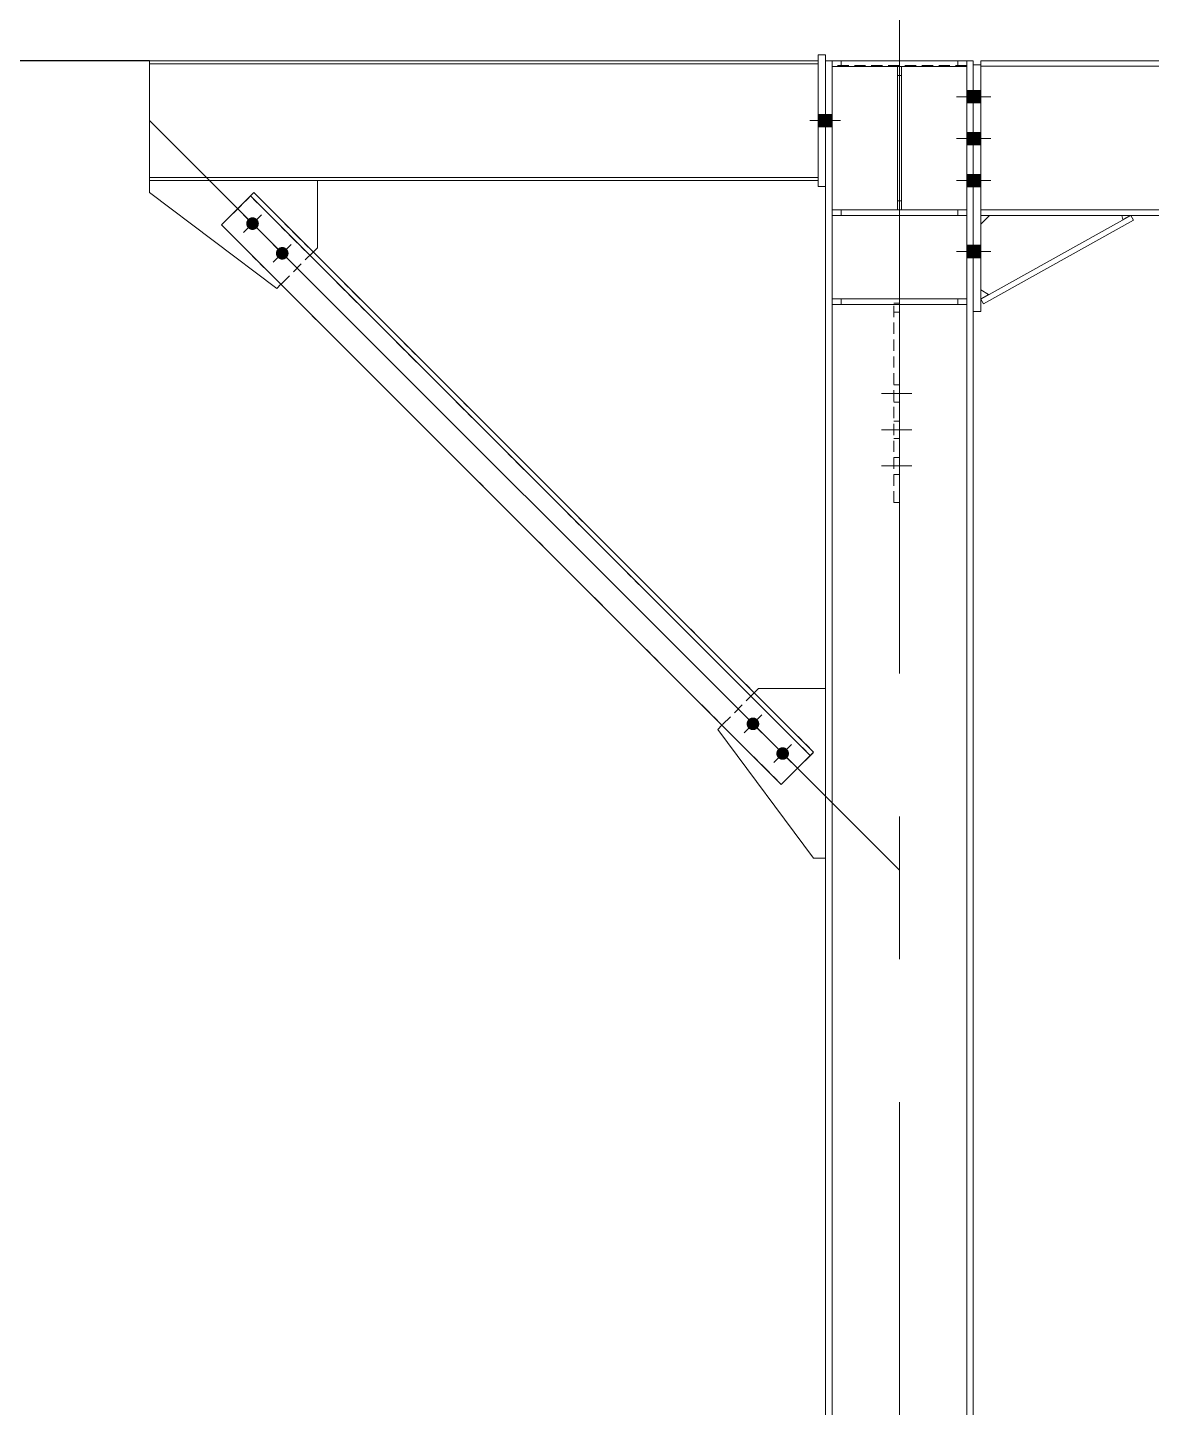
# Model space of a CAD drawing. Header units: metres. Extents: x 0 to 63075, y 0 to 44550.
# Drawn here: x 33172 to 35045, y 31427 to 33727 of the extents above; entities that cross this region are included whole.
import ezdxf

# ---------------------------------------------------------------- set-up
doc = ezdxf.new("R2010")
doc.units = ezdxf.units.M
doc.header["$LTSCALE"] = 75
doc.linetypes.add('CENTER2', pattern=[28.575, 19.05, -3.175, 3.175, -3.175])
doc.linetypes.add('DASHED2', pattern=[0.375, 0.25, -0.125])
for name, color, linetype in [('SC1', 7, 'CENTER2'), ('SDM', 7, 'Continuous'), ('SL1', 8, 'Continuous')]:
    doc.layers.add(name, color=color, linetype=linetype)

# ---------------------------------------------------------------- blocks, each defined once
blk = doc.blocks.new('A$C24fbfe94')
at = {"layer": 'SL1'}
for points in [[(1373, 4219.5), (1362.3, 4219.5), (1362.3, 4240.5), (1373, 4240.5)], [(1385.5, 4219.5), (1373, 4219.5), (1373, 4240.5), (1385.5, 4240.5)], [(1114.5, 4179.5), (1114.5, 4200.5), (1127, 4200.5), (1127, 4179.5)], [(1127, 4179.5), (1127, 4200.5), (1137.7, 4200.5), (1137.7, 4179.5)], [(1373, 4149.5), (1362.3, 4149.5), (1362.3, 4170.5), (1373, 4170.5)], [(1385.5, 4149.5), (1373, 4149.5), (1373, 4170.5), (1385.5, 4170.5)], [(1373, 4079.5), (1362.3, 4079.5), (1362.3, 4100.5), (1373, 4100.5)], [(1385.5, 4079.5), (1373, 4079.5), (1373, 4100.5), (1385.5, 4100.5)], [(163.6, 4011.6), (163, 4012.5), (162.5, 4013.4), (162.1, 4014.3), (161.7, 4015.3), (161.5, 4016.3), (161.3, 4017.3), (161.3, 4018.3), (161.3, 4019.3), (161.5, 4020.4), (161.7, 4021.4), (162.1, 4022.3), (162.5, 4023.3), (163, 4024.1), (163.6, 4025), (164.3, 4025.7), (165.1, 4026.4), (165.9, 4027), (166.8, 4027.6), (167.7, 4028), (168.7, 4028.4), (169.7, 4028.6), (170.7, 4028.8), (171.8, 4028.8), (172.8, 4028.8), (173.8, 4028.6), (174.8, 4028.4), (175.8, 4028), (176.7, 4027.6), (177.6, 4027), (178.4, 4026.4), (179.2, 4025.7), (179.9, 4025), (180.5, 4024.1), (181, 4023.3), (181.5, 4022.3), (181.8, 4021.4), (182.1, 4020.4), (182.2, 4019.3), (182.3, 4018.3), (182.2, 4017.3), (182.1, 4016.3), (181.8, 4015.3), (181.5, 4014.3), (181, 4013.4), (180.5, 4012.5), (179.9, 4011.6), (179.2, 4010.9), (178.4, 4010.2), (177.6, 4009.6), (176.7, 4009.1), (175.8, 4008.6), (174.8, 4008.3), (173.8, 4008), (172.8, 4007.9), (171.8, 4007.8), (170.7, 4007.9), (169.7, 4008), (168.7, 4008.3), (167.7, 4008.6), (166.8, 4009.1), (165.9, 4009.6), (165.1, 4010.2), (164.3, 4010.9)], [(1373, 3982.5), (1373, 3961.5), (1362.3, 3961.5), (1362.3, 3982.5)], [(1385.5, 3982.5), (1385.5, 3961.5), (1373, 3961.5), (1373, 3982.5)], [(213.1, 3962.2), (212.5, 3963), (212, 3963.9), (211.6, 3964.8), (211.2, 3965.8), (211, 3966.8), (210.8, 3967.8), (210.8, 3968.8), (210.8, 3969.8), (211, 3970.9), (211.2, 3971.9), (211.6, 3972.8), (212, 3973.8), (212.5, 3974.6), (213.1, 3975.5), (213.8, 3976.2), (214.6, 3976.9), (215.4, 3977.5), (216.3, 3978.1), (217.2, 3978.5), (218.2, 3978.9), (219.2, 3979.1), (220.2, 3979.3), (221.3, 3979.3), (222.3, 3979.3), (223.3, 3979.1), (224.3, 3978.9), (225.3, 3978.5), (226.2, 3978.1), (227.1, 3977.5), (227.9, 3976.9), (228.7, 3976.2), (229.4, 3975.5), (230, 3974.6), (230.5, 3973.8), (231, 3972.8), (231.3, 3971.9), (231.6, 3970.9), (231.7, 3969.8), (231.8, 3968.8), (231.7, 3967.8), (231.6, 3966.8), (231.3, 3965.8), (231, 3964.8), (230.5, 3963.9), (230, 3963), (229.4, 3962.2), (228.7, 3961.4), (227.9, 3960.7), (227.1, 3960.1), (226.2, 3959.6), (225.3, 3959.1), (224.3, 3958.8), (223.3, 3958.5), (222.3, 3958.4), (221.3, 3958.3), (220.2, 3958.4), (219.2, 3958.5), (218.2, 3958.8), (217.2, 3959.1), (216.3, 3959.6), (215.4, 3960.1), (214.6, 3960.7), (213.8, 3961.4)], [(1013.9, 3190.9), (1014.5, 3190.1), (1015.1, 3189.2), (1015.5, 3188.3), (1015.9, 3187.3), (1016.1, 3186.3), (1016.3, 3185.3), (1016.3, 3184.3), (1016.3, 3183.2), (1016.1, 3182.2), (1015.9, 3181.2), (1015.5, 3180.2), (1015.1, 3179.3), (1014.5, 3178.4), (1013.9, 3177.6), (1013.2, 3176.8), (1012.5, 3176.1), (1011.7, 3175.5), (1010.8, 3175), (1009.8, 3174.6), (1008.9, 3174.2), (1007.9, 3174), (1006.8, 3173.8), (1005.8, 3173.8), (1004.8, 3173.8), (1003.8, 3174), (1002.8, 3174.2), (1001.8, 3174.6), (1000.9, 3175), (1000, 3175.5), (999.2, 3176.1), (998.4, 3176.8), (997.7, 3177.6), (997.1, 3178.4), (996.6, 3179.3), (996.1, 3180.2), (995.8, 3181.2), (995.5, 3182.2), (995.4, 3183.2), (995.3, 3184.3), (995.4, 3185.3), (995.5, 3186.3), (995.8, 3187.3), (996.1, 3188.3), (996.6, 3189.2), (997.1, 3190.1), (997.7, 3190.9), (998.4, 3191.7), (999.2, 3192.4), (1000, 3193), (1000.9, 3193.5), (1001.8, 3194), (1002.8, 3194.3), (1003.8, 3194.6), (1004.8, 3194.7), (1005.8, 3194.8), (1006.8, 3194.7), (1007.9, 3194.6), (1008.9, 3194.3), (1009.8, 3194), (1010.8, 3193.5), (1011.7, 3193), (1012.5, 3192.4), (1013.2, 3191.7)], [(1063.4, 3141.4), (1064, 3140.6), (1064.6, 3139.7), (1065, 3138.8), (1065.4, 3137.8), (1065.6, 3136.8), (1065.8, 3135.8), (1065.8, 3134.8), (1065.8, 3133.7), (1065.6, 3132.7), (1065.4, 3131.7), (1065, 3130.7), (1064.6, 3129.8), (1064, 3128.9), (1063.4, 3128.1), (1062.7, 3127.3), (1062, 3126.6), (1061.1, 3126), (1060.3, 3125.5), (1059.3, 3125.1), (1058.4, 3124.7), (1057.4, 3124.5), (1056.3, 3124.3), (1055.3, 3124.3), (1054.3, 3124.3), (1053.3, 3124.5), (1052.3, 3124.7), (1051.3, 3125.1), (1050.4, 3125.5), (1049.5, 3126), (1048.7, 3126.6), (1047.9, 3127.3), (1047.2, 3128.1), (1046.6, 3128.9), (1046.1, 3129.8), (1045.6, 3130.7), (1045.3, 3131.7), (1045, 3132.7), (1044.9, 3133.7), (1044.8, 3134.8), (1044.9, 3135.8), (1045, 3136.8), (1045.3, 3137.8), (1045.6, 3138.8), (1046.1, 3139.7), (1046.6, 3140.6), (1047.2, 3141.4), (1047.9, 3142.2), (1048.7, 3142.9), (1049.5, 3143.5), (1050.4, 3144), (1051.3, 3144.5), (1052.3, 3144.8), (1053.3, 3145.1), (1054.3, 3145.2), (1055.3, 3145.3), (1056.3, 3145.2), (1057.4, 3145.1), (1058.4, 3144.8), (1059.3, 3144.5), (1060.3, 3144), (1061.1, 3143.5), (1062, 3142.9), (1062.7, 3142.2)]]:
    blk.add_hatch(color=256, dxfattribs=at).paths.add_polyline_path(points, flags=17)
at = {"layer": 'SL1', "lineweight": 0}
for p, q in [((0, 4290), (0, 4090)), ((1114.5, 4290), (0, 4290)), ((1114.5, 4284.8), (0, 4284.8)), ((1127, 4300), (1114.5, 4300)), ((1114.5, 4300), (1114.5, 4080)), ((1127, 4290), (1127, 4300)), ((1137.7, 4290), (1127, 4290)), ((1127, 569), (1127, 4290)), ((1137.7, 569), (1137.7, 4290)), ((1362.3, 4290), (1137.7, 4290)), ((1137.7, 4290), (1137.7, 4280.5)), ((1362.3, 4280.5), (1137.7, 4280.5)), ((1253.2, 4280.5), (1246.9, 4280.5)), ((1246.9, 4280.5), (1246.9, 4041.5)), ((1253.2, 4041.5), (1253.2, 4280.5)), ((1373, 4290), (1362.3, 4290)), ((1362.3, 4290), (1362.3, 569)), ((1362.3, 4290), (1362.3, 4280.5)), ((1373, 4290), (1373, 569)), ((1385.5, 4283), (1373, 4283)), ((1385.5, 4290), (1385.5, 4283)), ((2134, 4290), (1385.5, 4290)), ((1385.5, 4283), (1385.5, 3872)), ((1385.5, 4280.9), (2197.6, 4280.9)), ((1362.3, 4240.5), (1373, 4240.5)), ((1362.3, 4240.5), (1373, 4240.5)), ((1373, 4240.5), (1385.5, 4240.5)), ((1373, 4240.5), (1385.5, 4240.5)), ((1345.3, 4230), (1402.5, 4230)), ((1345.3, 4230), (1402.5, 4230)), ((1362.3, 4219.5), (1373, 4219.5)), ((1362.3, 4219.5), (1373, 4219.5)), ((1373, 4219.5), (1385.5, 4219.5)), ((1373, 4219.5), (1385.5, 4219.5)), ((0, 4190.1), (1250, 2940.1)), ((1151.5, 4190), (1100.7, 4190)), ((1151.5, 4190), (1100.7, 4190)), ((1127, 4200.5), (1114.5, 4200.5)), ((1127, 4200.5), (1114.5, 4200.5)), ((1137.7, 4200.5), (1127, 4200.5)), ((1137.7, 4200.5), (1127, 4200.5)), ((1127, 4179.5), (1114.5, 4179.5)), ((1127, 4179.5), (1114.5, 4179.5)), ((1137.7, 4179.5), (1127, 4179.5)), ((1137.7, 4179.5), (1127, 4179.5)), ((1362.3, 4170.5), (1373, 4170.5)), ((1362.3, 4170.5), (1373, 4170.5)), ((1373, 4170.5), (1385.5, 4170.5)), ((1373, 4170.5), (1385.5, 4170.5)), ((1345.3, 4160), (1402.5, 4160)), ((1345.3, 4160), (1402.5, 4160)), ((1362.3, 4149.5), (1373, 4149.5)), ((1362.3, 4149.5), (1373, 4149.5)), ((1373, 4149.5), (1385.5, 4149.5)), ((1373, 4149.5), (1385.5, 4149.5)), ((1362.3, 4100.5), (1373, 4100.5)), ((1362.3, 4100.5), (1373, 4100.5)), ((1373, 4100.5), (1385.5, 4100.5)), ((1373, 4100.5), (1385.5, 4100.5)), ((1114.5, 4095.2), (0, 4095.2)), ((1114.5, 4090), (0, 4090)), ((0, 4090), (0, 4070)), ((280, 4090), (280, 3978.1)), ((1127, 4080), (1114.5, 4080)), ((1345.3, 4090), (1402.5, 4090)), ((1345.3, 4090), (1402.5, 4090)), ((1362.3, 4079.5), (1373, 4079.5)), ((1362.3, 4079.5), (1373, 4079.5)), ((1373, 4079.5), (1385.5, 4079.5)), ((1373, 4079.5), (1385.5, 4079.5)), ((0, 4070), (212, 3910.1)), ((120.1, 4016.1), (173.9, 4070)), ((168.3, 4064.4), (1101.4, 3131.3)), ((1107, 3136.9), (173.9, 4070)), ((186.6, 4003.5), (156.9, 4033.2)), ((186.6, 4033.2), (156.9, 4003.5)), ((1362.3, 4041.5), (1137.7, 4041.5)), ((1137.7, 4041.5), (1137.7, 4032)), ((1362.3, 4032), (1137.7, 4032)), ((1253.2, 4041.5), (1246.9, 4041.5)), ((1362.3, 4041.5), (1362.3, 4032)), ((3714.5, 4041.1), (1385.5, 4041.1)), ((1635.6, 4032.1), (1385.5, 3892.4)), ((3714.5, 4032), (1385.5, 4032)), ((1400.1, 4032), (1385.5, 4017.4)), ((1620.6, 4032), (1622.4, 4025.1)), ((1622.4, 4025.1), (1634.8, 4032)), ((1635.6, 4032.1), (1640.1, 4024.1)), ((1053.1, 3083.1), (120.1, 4016.1)), ((1640.1, 4024.1), (1389.9, 3884.5)), ((236.1, 3954), (206.4, 3983.7)), ((236.1, 3983.7), (206.4, 3954)), ((1362.3, 3982.5), (1373, 3982.5)), ((1362.3, 3982.5), (1373, 3982.5)), ((1373, 3982.5), (1385.5, 3982.5)), ((1373, 3982.5), (1385.5, 3982.5)), ((280, 3978.1), (272.9, 3971)), ((1345.3, 3972), (1402.5, 3972)), ((1345.3, 3972), (1402.5, 3972)), ((1362.3, 3961.5), (1373, 3961.5)), ((1362.3, 3961.5), (1373, 3961.5)), ((1373, 3961.5), (1385.5, 3961.5)), ((1373, 3961.5), (1385.5, 3961.5)), ((219.1, 3917.1), (212, 3910.1)), ((1362.3, 3892.8), (1137.7, 3892.8)), ((1137.7, 3892.8), (1137.7, 3883.3)), ((1362.3, 3892.8), (1362.3, 3883.3)), ((1385.5, 3907.8), (1398.6, 3900.1)), ((1398.6, 3900.1), (1385.5, 3892.8)), ((1385.5, 3892.4), (1389.9, 3884.5)), ((1362.3, 3883.3), (1137.7, 3883.3)), ((1385.5, 3872), (1373, 3872)), ((1270.7, 3735), (1219.9, 3735)), ((1250, 3749.4), (1240.5, 3749.4)), ((1250, 3720.6), (1240.5, 3720.6)), ((1250, 3689), (1240.5, 3689)), ((1270.7, 3674.6), (1219.9, 3674.6)), ((1250, 3660.2), (1240.5, 3660.2)), ((1270.7, 3614.2), (1219.9, 3614.2)), ((1250, 3628.6), (1240.5, 3628.6)), ((1250, 3599.9), (1240.5, 3599.9)), ((1015.1, 3243), (1008, 3235.9)), ((1127, 3243), (1015.1, 3243)), ((991, 3199.1), (1020.7, 3169.4)), ((991, 3169.4), (1020.7, 3199.1)), ((954.1, 3182.1), (947.1, 3175)), ((947.1, 3175), (1107, 2960.5)), ((1040.5, 3149.6), (1070.2, 3119.9)), ((1040.5, 3119.9), (1070.2, 3149.6)), ((1053.1, 3083.1), (1107, 3136.9)), ((1107, 2960.5), (1127, 2960.5))]:
    blk.add_line(p, q, dxfattribs=at)
at = {"layer": 'SL1', "linetype": 'DASHED2', "lineweight": 0}
for p, q in [((1114.5, 4090), (1114.5, 4290)), ((1127, 4290), (1127, 4080)), ((1362.3, 4290), (1137.7, 4290)), ((1362.3, 4290), (1137.7, 4290)), ((1137.7, 4282), (1137.7, 4290)), ((1362.3, 4290), (1137.7, 4290)), ((1137.7, 4280.5), (1137.7, 4290)), ((1362.3, 4282), (1137.7, 4282)), ((1362.3, 4280.5), (1137.7, 4280.5)), ((1152.7, 4282), (1152.7, 4290)), ((1152.7, 4280.5), (1152.7, 4290)), ((1152.7, 4280.5), (1152.7, 4290)), ((1246.9, 4041.5), (1246.9, 4280.5)), ((1246.9, 4280.5), (1253.2, 4280.5)), ((1253.2, 4280.5), (1253.2, 4041.5)), ((1347.3, 4282), (1347.3, 4290)), ((1347.3, 4280.5), (1347.3, 4290)), ((1347.3, 4280.5), (1347.3, 4290)), ((1362.3, 4282), (1362.3, 4290)), ((1362.3, 4280.5), (1362.3, 4290)), ((1373, 4283), (1373, 3872)), ((1385.5, 4283), (1385.5, 4032)), ((1246.9, 4265.5), (1253.2, 4265.5)), ((1246.9, 4265.5), (1253.2, 4265.5)), ((280, 4090), (0, 4090)), ((120.1, 4016.1), (173.9, 4070)), ((1101.4, 3131.3), (168.3, 4064.4)), ((1107, 3136.9), (173.9, 4070)), ((1246.9, 4056.5), (1253.2, 4056.5)), ((1246.9, 4056.5), (1253.2, 4056.5)), ((1137.7, 4041.5), (1253.2, 4041.5)), ((1362.3, 4041.5), (1137.7, 4041.5)), ((1137.7, 4032), (1137.7, 4041.5)), ((1362.3, 4032), (1137.7, 4032)), ((1152.7, 4032), (1152.7, 4041.5)), ((1152.7, 4032), (1152.7, 4041.5)), ((1253.2, 4041.5), (1246.9, 4041.5)), ((1347.3, 4032), (1347.3, 4041.5)), ((1347.3, 4032), (1347.3, 4041.5)), ((1362.3, 4032), (1362.3, 4041.5)), ((1620.6, 4032.1), (1400.1, 4032)), ((1620.6, 4032), (1620.6, 4032.1)), ((1620.6, 4032.1), (1620.6, 4032)), ((1634.9, 4032.1), (1634.8, 4032)), ((1634.8, 4032), (1634.9, 4032.1)), ((1635.6, 4032.1), (1634.9, 4032.1)), ((1634.9, 4032.1), (1635.6, 4032.1)), ((1053.1, 3083.1), (120.1, 4016.1)), ((1385.5, 4017.4), (1385.5, 3907.8)), ((272.9, 3971), (219.1, 3917.1)), ((1362.3, 3892.8), (1137.7, 3892.8)), ((1137.7, 3883.3), (1137.7, 3892.8)), ((1152.7, 3883.3), (1152.7, 3892.8)), ((1152.7, 3883.3), (1152.7, 3892.8)), ((1347.3, 3883.3), (1347.3, 3892.8)), ((1347.3, 3883.3), (1347.3, 3892.8)), ((1362.3, 3883.3), (1362.3, 3892.8)), ((1385.5, 3892.4), (1385.5, 3892.8)), ((1385.5, 3892.8), (1385.5, 3892.4)), ((1362.3, 3883.3), (1137.7, 3883.3)), ((1240.5, 3553.2), (1240.5, 3885.8)), ((1240.5, 3885.8), (1250, 3885.8)), ((1240.5, 3870.8), (1250, 3870.8)), ((1250, 3885.8), (1250, 3553.2)), ((1250, 3553.2), (1240.5, 3553.2)), ((1008, 3235.9), (954.1, 3182.1)), ((1127, 2960.5), (1127, 3243)), ((1053.1, 3083.1), (1107, 3136.9))]:
    blk.add_line(p, q, dxfattribs=at)

msp = doc.modelspace()

# ---------------------------------------------------------------- linework, layer by layer
at = {"layer": 'SC1', "color": 7, "lineweight": 9}
msp.add_line((34625, 34078.9), (34625, 28061.6), dxfattribs=at)
at = {"layer": 'SDM'}
msp.add_line((31003.4, 33672.3), (33375, 33672.3), dxfattribs=at)

# ---------------------------------------------------------------- block references
msp.add_blockref('A$C24fbfe94', (33375, 29382.2), dxfattribs=at)

doc.saveas('drawing.dxf')
